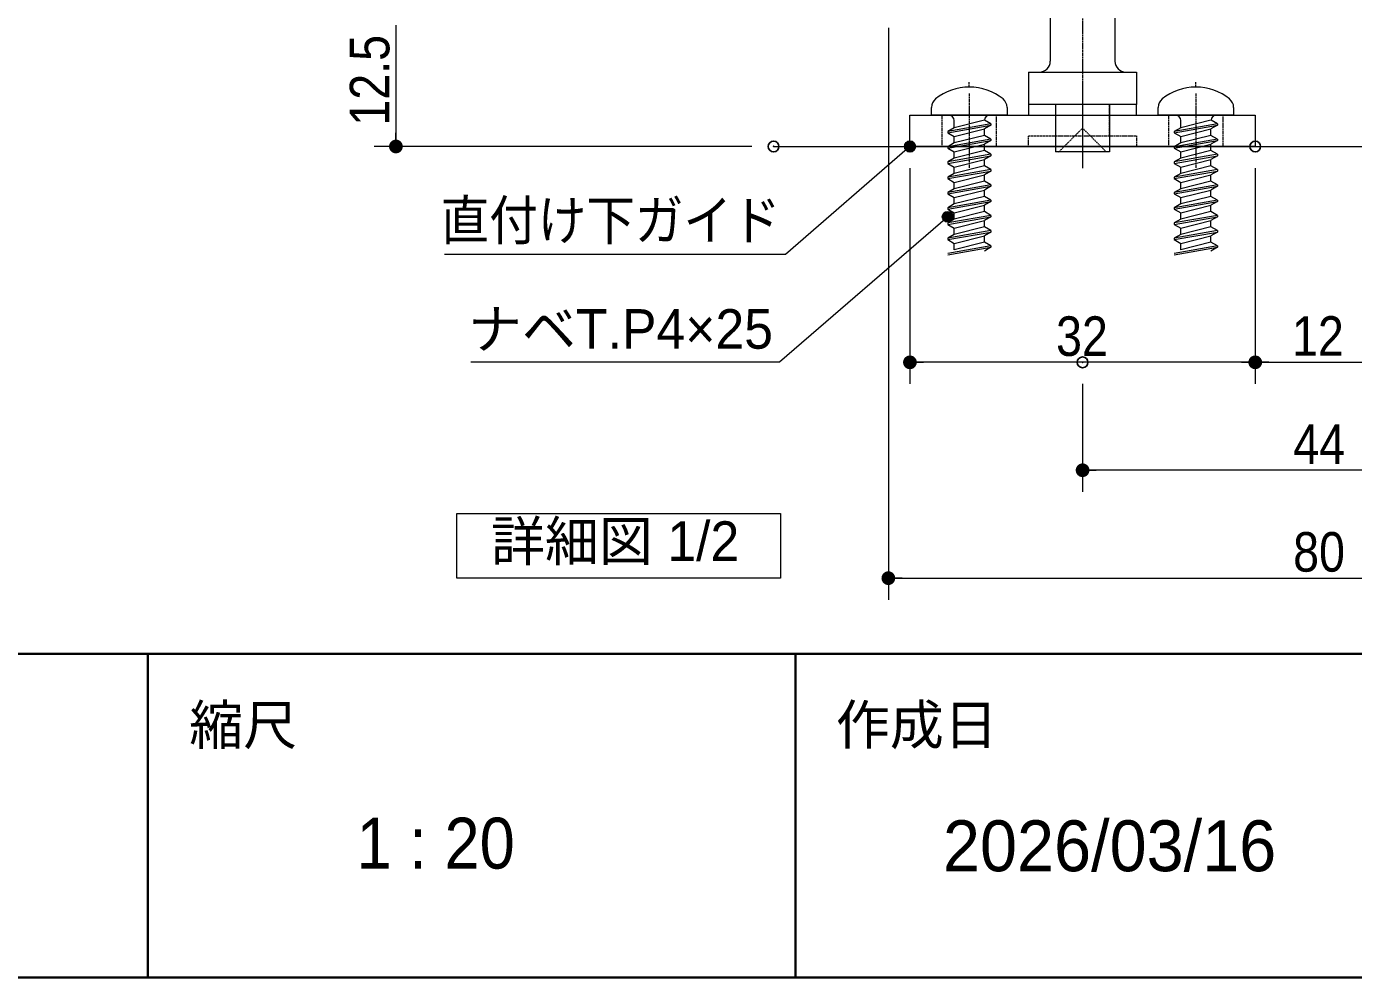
# Model space of a CAD drawing. Units: millimetres, scale not verified, with parts at other scales. Extents: x -6062 to 6062, y -3045 to 3045.
# Drawn here: x 0 to 1230, y -2770 to -1889 of the extents above; entities that cross this region are included whole.
import ezdxf
from ezdxf.enums import TextEntityAlignment as Align

# ---------------------------------------------------------------- set-up
doc = ezdxf.new("R2010")
doc.units = ezdxf.units.MM
doc.header["$LTSCALE"] = 20
doc.header["$PDMODE"] = 32
doc.header["$PDSIZE"] = 10
doc.linetypes.add('USER1', pattern=[2.91, 1.76, -0.4, 0.35, -0.4])
doc.linetypes.add('USER3', pattern=[1.11, 0.71, -0.4])
for name, color, linetype, lineweight in [('0-0_3一般', 7, 'Continuous', 15), ('0-1_2寸法-3', 7, 'Continuous', 15), ('0-2_2寸法-1', 7, 'Continuous', 15), ('0-3_0', 7, 'Continuous', 25), ('0-6_1図面枠', 7, 'Continuous', 15)]:
    doc.layers.add(name, color=color, linetype=linetype, lineweight=lineweight)
doc.layers.add('0-4_Defpoints', color=7, linetype='Continuous')
doc.styles.add('ＭＳ Ｐゴシック', font='')
doc.styles.get('ＭＳ Ｐゴシック').set_extended_font_data('MS PGothic')

# ---------------------------------------------------------------- blocks, each defined once
blk = doc.blocks.new('グループ-5')
at = {"layer": '0-0_3一般', "linetype": 'USER1'}
blk.add_line((57423.7, -38900), (57423.7, -38803.3), dxfattribs=at)
at = {"layer": '0-0_3一般'}
for p, q in [((56723.7, -39420), (56723.7, -39275.5)), ((58123.7, -39275.5), (58123.7, -39420)), ((57823.7, -39580), (57023.7, -39721.3)), ((57703.7, -39510.7), (57143.7, -39652.1)), ((57143.7, -39652.1), (57143.7, -39520)), ((57704.1, -39511), (57703.7, -39510.7)), ((57823.7, -39580), (57704.1, -39511)), ((58123.7, -39420), (57803.7, -39420)), ((57823.7, -39580), (57823.7, -39606.7)), ((57143.7, -39652.1), (57023.7, -39721.3)), ((57023.7, -39721.3), (57023.7, -39748)), ((57023.7, -39748), (57143.7, -39817.3)), ((57143.7, -39817.3), (57703.7, -39675.9)), ((57703.7, -39793.4), (57143.7, -39934.7)), ((57143.7, -39934.7), (57143.7, -39817.3)), ((57703.7, -39793.4), (57703.7, -39675.9)), ((57823.7, -39862.7), (57703.7, -39793.4)), ((57023.7, -40030.7), (57823.7, -39889.3)), ((57143.7, -39934.7), (57023.7, -40004)), ((57823.7, -39889.3), (57703.7, -39958.6)), ((57703.7, -40076.1), (57703.7, -39958.6)), ((57823.7, -39862.7), (57823.7, -39889.3)), ((57823.7, -40145.3), (57023.7, -40286.7)), ((57143.7, -40217.4), (57023.7, -40286.7)), ((57023.7, -40286.7), (57023.7, -40313.3)), ((57023.7, -40313.3), (57143.7, -40382.6)), ((57143.7, -40217.4), (57143.7, -40099.9)), ((57143.7, -40382.6), (57703.7, -40241.3)), ((57703.7, -40358.7), (57703.7, -40241.3)), ((57823.7, -40145.3), (57823.7, -40172)), ((57023.7, -40596), (57823.7, -40454.7)), ((57143.7, -40500.1), (57023.7, -40569.3)), ((57703.7, -40358.7), (57143.7, -40500.1)), ((57143.7, -40500.1), (57143.7, -40382.6)), ((57823.7, -40428), (57703.7, -40358.7)), ((57823.7, -40454.7), (57703.7, -40523.9)), ((57703.7, -40641.4), (57703.7, -40523.9)), ((57823.7, -40428), (57823.7, -40454.7)), ((57823.7, -40710.7), (57023.7, -40852)), ((57143.7, -40782.7), (57023.7, -40852)), ((57143.7, -40782.7), (57143.7, -40665.3)), ((57143.7, -40947.9), (57703.7, -40806.6)), ((57703.7, -40924.1), (57703.7, -40806.6)), ((57823.7, -40710.7), (57823.7, -40737.3)), ((57023.7, -40852), (57023.7, -40878.7)), ((57023.7, -40878.7), (57143.7, -40947.9)), ((57023.7, -41161.3), (57823.7, -41020)), ((57143.7, -41065.4), (57023.7, -41134.7)), ((57703.7, -40924.1), (57143.7, -41065.4)), ((57143.7, -41065.4), (57143.7, -40947.9)), ((57823.7, -40993.3), (57703.7, -40924.1)), ((57823.7, -41020), (57703.7, -41089.3)), ((57823.7, -40993.3), (57823.7, -41020)), ((57823.7, -41276), (57023.7, -41417.3)), ((57703.7, -41206.7), (57143.7, -41348.1)), ((57143.7, -41348.1), (57143.7, -41230.6)), ((57703.7, -41206.7), (57703.7, -41089.3)), ((57823.7, -41276), (57703.7, -41206.7)), ((57823.7, -41302.7), (57703.7, -41371.9)), ((57823.7, -41276), (57823.7, -41302.7)), ((57143.7, -41348.1), (57023.7, -41417.3)), ((57023.7, -41444), (57143.7, -41513.3)), ((57143.7, -41513.3), (57703.7, -41371.9)), ((57703.7, -41489.4), (57703.7, -41371.9)), ((57823.7, -41558.7), (57703.7, -41489.4)), ((57823.7, -41558.7), (57823.7, -41585.3)), ((57823.7, -41558.7), (57823.7, -41585.3)), ((57823.7, -41558.7), (57823.7, -41585.3)), ((57023.7, -41726.7), (57823.7, -41585.3)), ((57023.7, -41726.7), (57823.7, -41585.3)), ((57143.7, -41630.7), (57023.7, -41700)), ((57823.7, -41585.3), (57703.7, -41654.6)), ((57823.7, -41585.3), (57703.7, -41654.6)), ((57823.7, -41585.3), (57703.7, -41654.6)), ((57823.7, -41585.3), (57703.7, -41654.6)), ((57823.7, -41585.3), (57703.7, -41654.6)), ((57823.7, -41585.3), (57703.7, -41654.6)), ((57703.7, -41772.1), (57703.7, -41654.6)), ((57823.7, -41841.3), (57023.7, -41982.7)), ((57823.7, -41841.3), (57823.7, -41868))]:
    blk.add_line(p, q, dxfattribs=at)
for points in [[(57803.7, -39420), (57043.7, -39420), (56723.7, -39420)], [(57023.7, -39748), (57823.7, -39606.7), (57703.7, -39675.9)], [(57823.7, -39862.7), (57023.7, -40004), (57023.7, -40030.7)], [(57023.7, -40030.7), (57143.7, -40099.9), (57703.7, -39958.6)], [(57823.7, -40145.3), (57703.7, -40076.1), (57143.7, -40217.4)], [(57023.7, -40313.3), (57823.7, -40172), (57703.7, -40241.3)], [(57823.7, -40428), (57023.7, -40569.3), (57023.7, -40596)], [(57023.7, -40596), (57143.7, -40665.3), (57703.7, -40523.9)], [(57023.7, -40878.7), (57823.7, -40737.3), (57703.7, -40806.6)], [(57823.7, -40710.7), (57703.7, -40641.4), (57143.7, -40782.7)], [(57823.7, -40993.3), (57023.7, -41134.7), (57023.7, -41161.3)], [(57023.7, -41161.3), (57143.7, -41230.6), (57703.7, -41089.3)], [(57023.7, -41444), (57823.7, -41302.7), (57703.7, -41371.9)], [(57023.7, -41417.3), (57023.7, -41444), (57823.7, -41302.7), (57703.7, -41371.9)], [(57823.7, -41558.7), (57023.7, -41700), (57023.7, -41726.7)], [(57703.7, -41489.4), (57143.7, -41630.7), (57143.7, -41513.3)], [(57023.7, -41726.7), (57143.7, -41795.9), (57703.7, -41654.6)], [(57823.7, -41841.3), (57703.7, -41772.1), (57143.7, -41913.4), (57143.7, -41795.9)], [(57023.7, -42009.3), (57823.7, -41868), (57703.7, -41937.3)]]:
    blk.add_lwpolyline(points, dxfattribs=at)
for centre, radius, start, end in [((57423.7, -39900), 1000, 90, 128.68219), ((57423.7, -39900), 1000, 51.31781, 90), ((56923.7, -39275.5), 200, 128.68219, 180), ((57923.7, -39275.5), 200, 0, 51.31781), ((57043.7, -39520), 100, 0, 90), ((57803.7, -39520), 100, 90, 174.8103)]:
    blk.add_arc(centre, radius, start, end, dxfattribs=at)
blk = doc.blocks.new('グループ-6')
at = {"layer": '0-0_3一般', "linetype": 'USER1'}
blk.add_line((53223.7, -38900), (53223.7, -38803.3), dxfattribs=at)
at = {"layer": '0-0_3一般'}
for p, q in [((52523.7, -39420), (52523.7, -39275.5)), ((52843.7, -39420), (52523.7, -39420)), ((53603.7, -39420), (52843.7, -39420)), ((53503.7, -39510.7), (52943.7, -39652.1)), ((52943.7, -39652.1), (52943.7, -39520)), ((53504.1, -39511), (53503.7, -39510.7)), ((53623.7, -39580), (53504.1, -39511)), ((53623.7, -39580), (53623.7, -39606.7)), ((52823.7, -39748), (53623.7, -39606.7)), ((52943.7, -39652.1), (52823.7, -39721.3)), ((52943.7, -39934.7), (52943.7, -39817.3)), ((53623.7, -39606.7), (53503.7, -39675.9)), ((53503.7, -39793.4), (53503.7, -39675.9)), ((53623.7, -39862.7), (52823.7, -40004)), ((52943.7, -39934.7), (52823.7, -40004)), ((52823.7, -40004), (52823.7, -40030.7)), ((52823.7, -40030.7), (52943.7, -40099.9)), ((52943.7, -40099.9), (53503.7, -39958.6)), ((53503.7, -40076.1), (52943.7, -40217.4)), ((53503.7, -40076.1), (53503.7, -39958.6)), ((53623.7, -40145.3), (53503.7, -40076.1)), ((53623.7, -39862.7), (53623.7, -39889.3)), ((52823.7, -40313.3), (53623.7, -40172)), ((52943.7, -40217.4), (52823.7, -40286.7)), ((52943.7, -40217.4), (52943.7, -40099.9)), ((53623.7, -40172), (53503.7, -40241.3)), ((53503.7, -40358.7), (53503.7, -40241.3)), ((53623.7, -40145.3), (53623.7, -40172)), ((53623.7, -40428), (52823.7, -40569.3)), ((52943.7, -40500.1), (52823.7, -40569.3)), ((52823.7, -40569.3), (52823.7, -40596)), ((52943.7, -40500.1), (52943.7, -40382.6)), ((52943.7, -40665.3), (53503.7, -40523.9)), ((53503.7, -40641.4), (53503.7, -40523.9)), ((53623.7, -40428), (53623.7, -40454.7)), ((52823.7, -40596), (52943.7, -40665.3)), ((52823.7, -40878.7), (53623.7, -40737.3)), ((52943.7, -40782.7), (52823.7, -40852)), ((53503.7, -40641.4), (52943.7, -40782.7)), ((52943.7, -40782.7), (52943.7, -40665.3)), ((53623.7, -40710.7), (53503.7, -40641.4)), ((53623.7, -40737.3), (53503.7, -40806.6)), ((53503.7, -40924.1), (53503.7, -40806.6)), ((53623.7, -40710.7), (53623.7, -40737.3)), ((53623.7, -40993.3), (52823.7, -41134.7)), ((52943.7, -41065.4), (52823.7, -41134.7)), ((52943.7, -41065.4), (52943.7, -40947.9)), ((53623.7, -40993.3), (53623.7, -41020)), ((52823.7, -41134.7), (52823.7, -41161.3)), ((52823.7, -41161.3), (52943.7, -41230.6)), ((53623.7, -41276), (52823.7, -41417.3)), ((52823.7, -41444), (53623.7, -41302.7)), ((52823.7, -41444), (53623.7, -41302.7)), ((52943.7, -41230.6), (53503.7, -41089.3)), ((53503.7, -41206.7), (53503.7, -41089.3)), ((53623.7, -41276), (53503.7, -41206.7)), ((53623.7, -41302.7), (53503.7, -41371.9)), ((53623.7, -41302.7), (53503.7, -41371.9)), ((53623.7, -41302.7), (53503.7, -41371.9)), ((53623.7, -41276), (53623.7, -41302.7)), ((52943.7, -41348.1), (52823.7, -41417.3)), ((52823.7, -41417.3), (52823.7, -41444)), ((53623.7, -41558.7), (52823.7, -41700)), ((53503.7, -41489.4), (52943.7, -41630.7)), ((52943.7, -41630.7), (52943.7, -41513.3)), ((53503.7, -41489.4), (53503.7, -41371.9)), ((53623.7, -41558.7), (53503.7, -41489.4)), ((53623.7, -41558.7), (53623.7, -41585.3)), ((53623.7, -41558.7), (53623.7, -41585.3)), ((52943.7, -41630.7), (52823.7, -41700)), ((52823.7, -41700), (52823.7, -41726.7)), ((52823.7, -41726.7), (52943.7, -41795.9)), ((52943.7, -41795.9), (53503.7, -41654.6)), ((53503.7, -41772.1), (52943.7, -41913.4)), ((52943.7, -41913.4), (52943.7, -41795.9)), ((53623.7, -41585.3), (53503.7, -41654.6)), ((53623.7, -41585.3), (53503.7, -41654.6)), ((53623.7, -41585.3), (53503.7, -41654.6)), ((53503.7, -41772.1), (53503.7, -41654.6)), ((53623.7, -41841.3), (53503.7, -41772.1)), ((53623.7, -41841.3), (52823.7, -41982.7)), ((52823.7, -42009.3), (53623.7, -41868)), ((53623.7, -41868), (53503.7, -41937.3)), ((53623.7, -41841.3), (53623.7, -41868))]:
    blk.add_line(p, q, dxfattribs=at)
for points in [[(53923.7, -39275.5), (53923.7, -39420), (53603.7, -39420)], [(53623.7, -39580), (52823.7, -39721.3), (52823.7, -39748)], [(52823.7, -39748), (52943.7, -39817.3), (53503.7, -39675.9)], [(53623.7, -39862.7), (53503.7, -39793.4), (52943.7, -39934.7)], [(52823.7, -40030.7), (53623.7, -39889.3), (53503.7, -39958.6)], [(53623.7, -40145.3), (52823.7, -40286.7), (52823.7, -40313.3)], [(52823.7, -40313.3), (52943.7, -40382.6), (53503.7, -40241.3)], [(52823.7, -40596), (53623.7, -40454.7), (53503.7, -40523.9)], [(53623.7, -40428), (53503.7, -40358.7), (52943.7, -40500.1)], [(53623.7, -40710.7), (52823.7, -40852), (52823.7, -40878.7)], [(52823.7, -40878.7), (52943.7, -40947.9), (53503.7, -40806.6)], [(52823.7, -41161.3), (53623.7, -41020), (53503.7, -41089.3)], [(53623.7, -40993.3), (53503.7, -40924.1), (52943.7, -41065.4)], [(53503.7, -41206.7), (52943.7, -41348.1), (52943.7, -41230.6)], [(52823.7, -41444), (52943.7, -41513.3), (53503.7, -41371.9)], [(53623.7, -41558.7), (53623.7, -41585.3), (53503.7, -41654.6)], [(52823.7, -41726.7), (53623.7, -41585.3), (53503.7, -41654.6)], [(52823.7, -41726.7), (53623.7, -41585.3), (53503.7, -41654.6)]]:
    blk.add_lwpolyline(points, dxfattribs=at)
for centre, radius, start, end in [((53223.7, -39900), 1000, 90, 128.68219), ((53223.7, -39900), 1000, 51.31781, 90), ((52723.7, -39275.5), 200, 128.68219, 180), ((53723.7, -39275.5), 200, 0, 51.31781), ((52843.7, -39520), 100, 0, 90), ((53603.7, -39520), 100, 90, 174.8103)]:
    blk.add_arc(centre, radius, start, end, dxfattribs=at)
blk = doc.blocks.new('グループ-9')
at = {"layer": '0-0_3一般'}
blk.add_line((49596.2, -40000), (69523.7, -40000), dxfattribs=at)
for name in ['グループ-6', 'グループ-5']:
    blk.add_blockref(name, (0, 0), dxfattribs=at)
blk = doc.blocks.new('グループ-10')
at = {"layer": '0-0_3一般', "linetype": 'USER1'}
for p, q in [((55323.7, -35420), (55323.7, -40277.5)), ((55323.7, -38820), (55323.7, -40400)), ((53223.7, -39020), (53223.7, -40400)), ((57423.7, -39020), (57423.7, -40400))]:
    blk.add_line(p, q, dxfattribs=at)
at = {"layer": '0-0_3一般'}
for p, q in [((54723.7, -36020), (54723.7, -38420)), ((55923.7, -36020), (55923.7, -38420)), ((54323.7, -38620), (54323.7, -39220)), ((54323.7, -38620), (54523.7, -38620)), ((56323.7, -38620), (56323.7, -39220)), ((56323.7, -39220), (54323.7, -39220)), ((54823.7, -39220), (54823.7, -40100)), ((55823.7, -39220), (55823.7, -40100)), ((55823.7, -40100), (54823.7, -40100))]:
    blk.add_line(p, q, dxfattribs=at)
at = {"layer": '0-0_3一般', "linetype": 'USER3'}
for p, q in [((54823.7, -39220), (54823.7, -39800)), ((55823.7, -39800), (55823.7, -39220)), ((52723.7, -40000), (52723.7, -39420)), ((53723.7, -39420), (53723.7, -40000)), ((56923.7, -40000), (56923.7, -39420)), ((57923.7, -39420), (57923.7, -40000))]:
    blk.add_line(p, q, dxfattribs=at)
at = {"layer": '0-0_3一般'}
for points in [[(54523.7, -38620), (56123.7, -38620), (56323.7, -38620)], [(56323.7, -39420), (56323.7, -39220), (54323.7, -39220), (54323.7, -39420)]]:
    blk.add_lwpolyline(points, dxfattribs=at)
blk.add_lwpolyline([(52123.7, -40000), (52123.7, -39420), (58523.7, -39420), (58523.7, -40000)], close=True, dxfattribs=at)
at = {"layer": '0-0_3一般', "linetype": 'USER3'}
for points in [[(54323.7, -40000), (54323.7, -39800), (56323.7, -39800), (56323.7, -40000)], [(54883.7, -40100), (55323.7, -39660), (55763.7, -40100)]]:
    blk.add_lwpolyline(points, dxfattribs=at)
at = {"layer": '0-0_3一般'}
for centre, start, end in [((54523.7, -38420), 270, 0), ((56123.7, -38420), 180, 270)]:
    blk.add_arc(centre, 200, start, end, dxfattribs=at)
blk = doc.blocks.new('グループ-11')
at = {"layer": '0-0_3一般'}
for name in ['グループ-10', 'グループ-9']:
    blk.add_blockref(name, (0, 0), dxfattribs=at)
blk = doc.blocks.new('グループ-13')
at = {"layer": '0-1_2寸法-3'}
blk.add_lwpolyline([(43723.7, -46800), (49723.7, -46800), (49723.7, -48000), (43723.7, -48000)], close=True, dxfattribs=at)
at = {"layer": '0-1_2寸法-3', "style": 'ＭＳ Ｐゴシック'}
blk.add_text('詳細図 1/2', height=733.7, dxfattribs=at).set_placement((44356.8, -47900.3), align=Align.BOTTOM_LEFT)
blk = doc.blocks.new('_Dot')
at = {"layer": '0-3_0'}
blk.add_line((-10, 0), (-20, 0), dxfattribs=at)
for points in [[(0, 0), (-10, 0), (-9.92, 1.25)], [(0, 0), (-9.92, -1.25), (-10, 0)], [(0, 0), (-9.92, 1.25), (-9.69, 2.49)], [(0, 0), (-9.69, -2.49), (-9.92, -1.25)], [(0, 0), (-9.69, 2.49), (-9.3, 3.68)], [(0, 0), (-9.3, -3.68), (-9.69, -2.49)], [(0, 0), (-9.3, 3.68), (-8.76, 4.82)], [(0, 0), (-8.76, -4.82), (-9.3, -3.68)], [(0, 0), (-8.76, 4.82), (-8.09, 5.88)], [(0, 0), (-8.09, -5.88), (-8.76, -4.82)], [(0, 0), (-8.09, 5.88), (-7.29, 6.85)], [(0, 0), (-7.29, -6.85), (-8.09, -5.88)], [(0, 0), (-7.29, 6.85), (-6.37, 7.71)], [(0, 0), (-6.37, -7.71), (-7.29, -6.85)], [(0, 0), (-6.37, 7.71), (-5.36, 8.44)], [(0, 0), (-5.36, -8.44), (-6.37, -7.71)], [(0, 0), (-5.36, 8.44), (-4.26, 9.05)], [(0, 0), (-4.26, -9.05), (-5.36, -8.44)], [(0, 0), (-4.26, 9.05), (-3.09, 9.51)], [(0, 0), (-3.09, -9.51), (-4.26, -9.05)], [(0, 0), (-3.09, 9.51), (-1.87, 9.82)], [(0, 0), (-1.87, -9.82), (-3.09, -9.51)], [(0, 0), (-1.87, 9.82), (-0.63, 9.98)], [(0, 0), (-0.63, -9.98), (-1.87, -9.82)], [(0, 0), (-0.63, 9.98), (0.63, 9.98)], [(0, 0), (0.63, -9.98), (-0.63, -9.98)], [(0, 0), (0.63, 9.98), (1.87, 9.82)], [(0, 0), (1.87, 9.82), (3.09, 9.51)], [(0, 0), (3.09, 9.51), (4.26, 9.05)], [(0, 0), (4.26, 9.05), (5.36, 8.44)], [(0, 0), (5.36, 8.44), (6.37, 7.71)], [(0, 0), (6.37, 7.71), (7.29, 6.85)], [(0, 0), (7.29, 6.85), (8.09, 5.88)], [(0, 0), (8.09, 5.88), (8.76, 4.82)], [(0, 0), (8.76, 4.82), (9.3, 3.68)], [(0, 0), (9.3, 3.68), (9.69, 2.49)], [(0, 0), (9.69, 2.49), (9.92, 1.25)], [(0, 0), (9.92, 1.25), (10, 0)], [(0, 0), (1.87, -9.82), (0.63, -9.98)], [(0, 0), (3.09, -9.51), (1.87, -9.82)], [(0, 0), (4.26, -9.05), (3.09, -9.51)], [(0, 0), (5.36, -8.44), (4.26, -9.05)], [(0, 0), (6.37, -7.71), (5.36, -8.44)], [(0, 0), (7.29, -6.85), (6.37, -7.71)], [(0, 0), (8.09, -5.88), (7.29, -6.85)], [(0, 0), (8.76, -4.82), (8.09, -5.88)], [(0, 0), (9.3, -3.68), (8.76, -4.82)], [(0, 0), (9.69, -2.49), (9.3, -3.68)], [(0, 0), (9.92, -1.25), (9.69, -2.49)], [(0, 0), (10, 0), (9.92, -1.25)]]:
    blk.add_solid(points, dxfattribs=at)
blk = doc.blocks.new('グループ-16')
at = {"layer": '0-6_1図面枠', "lineweight": 35}
for p, q in [((-80000, -49400), (80000, -49400)), ((38000, -49400), (38000, -55400)), ((50000, -49400), (50000, -55400))]:
    blk.add_line(p, q, dxfattribs=at)
blk.add_lwpolyline([(-80000, 55400), (80000, 55400), (80000, -55400), (-80000, -55400)], close=True, dxfattribs=at)
blk = doc.blocks.new('図面枠')
at = {"layer": '0-6_1図面枠'}
blk.add_blockref('グループ-16', (0, 0), dxfattribs=at)
at = {"layer": '0-6_1図面枠', "style": 'ＭＳ Ｐゴシック'}
for s, p in [('縮尺', (38765.5, -51307.2)), ('作成日', (50749.9, -51303.2))]:
    blk.add_text(s, height=733.7, dxfattribs=at).set_placement(p, align=Align.BOTTOM_LEFT)
at = {"layer": '0-6_1図面枠', "style": 'ＭＳ Ｐゴシック', "width": 0.95}
blk.add_text('1 : 20', height=943.3, dxfattribs=at).set_placement((41866.9, -53665.3), align=Align.BOTTOM_LEFT)

msp = doc.modelspace()

# ---------------------------------------------------------------- hatches: boundary and pattern name
at = {"layer": '0-1_2寸法-3'}
for points in [[(823.69, -2000, 1), (813.68, -2000, 1)], [(858.69, -2065.13, 1), (848.68, -2065.13, 1)]]:
    msp.add_hatch(color=256, dxfattribs=at).paths.add_polyline_path(points)

# ---------------------------------------------------------------- linework, layer by layer
for points in [[(818.68, -2000), (703.21, -2100), (387.2, -2100)], [(853.68, -2065.13), (697.95, -2200), (411.65, -2200)]]:
    msp.add_lwpolyline(points, dxfattribs=at)
for centre in [(818.68, -2000), (853.68, -2065.13)]:
    msp.add_circle(centre, 5.01, dxfattribs=at)
at = {"layer": '0-2_2寸法-1'}
for p, q in [((342.31, -1887.71), (342.31, -1987.29)), ((798.68, -1890), (798.68, -2420)), ((672.31, -2000), (322.31, -2000)), ((818.68, -2020), (818.68, -2220)), ((1138.68, -2020), (1138.68, -2220)), ((1138.68, -2020), (1138.68, -2220)), ((1125.97, -2200), (831.4, -2200)), ((1151.4, -2200), (1245.97, -2200)), ((978.68, -2220), (978.68, -2320)), ((1405.97, -2300), (991.4, -2300)), ((811.4, -2400), (1585.97, -2400))]:
    msp.add_line(p, q, dxfattribs=at)
at = {"layer": '0-4_Defpoints'}
for p in [(342.31, -2000), (692.31, -2000), (818.68, -2000), (1138.68, -2000), (818.68, -2200), (978.68, -2200), (978.68, -2300)]:
    msp.add_point(p, dxfattribs=at)

# ---------------------------------------------------------------- block references
at = {"layer": '0-0_3一般', "xscale": 0.05, "yscale": 0.05}
msp.add_blockref('グループ-11', (-1787.5, 0), dxfattribs=at)
at = {"layer": '0-1_2寸法-3', "xscale": 0.05, "yscale": 0.05}
msp.add_blockref('グループ-13', (-1787.5, 0), dxfattribs=at)
at = {"layer": '0-2_2寸法-1', "xscale": 0.6356201, "yscale": 0.6356201}
for p, rotation in [((342.31, -2000), 270), ((818.68, -2200), 180), ((1138.68, -2200), 180), ((978.68, -2300), 180), ((798.68, -2400), 180)]:
    msp.add_blockref('_Dot', p, dxfattribs=dict(at, rotation=rotation))
msp.add_blockref('_Dot', (1138.68, -2200), dxfattribs=at)
at = {"layer": '0-6_1図面枠', "xscale": 0.05, "yscale": 0.05}
msp.add_blockref('図面枠', (-1787.5, 0), dxfattribs=at)

# ---------------------------------------------------------------- texts
at = {"layer": '0-1_2寸法-3', "style": 'ＭＳ Ｐゴシック', "width": 0.9}
msp.add_text('直付け下ガイド', height=36.66, dxfattribs=at).set_placement((383.75, -2097.62), align=Align.BOTTOM_LEFT)
at = {"layer": '0-1_2寸法-3', "style": 'ＭＳ Ｐゴシック'}
msp.add_text('ナベT.P4×25', height=36.66, dxfattribs=at).set_placement((409.15, -2198.4), align=Align.BOTTOM_LEFT)
at = {"layer": '0-2_2寸法-1', "style": 'ＭＳ Ｐゴシック', "width": 0.9}
msp.add_text('12.5', height=36.69, rotation=90, dxfattribs=at).set_placement((347.27, -1980.71), align=Align.BOTTOM_LEFT)
for s, p in [('32', (954.09, -2205.06)), ('12', (1172.76, -2204.96)), ('44', (1173.99, -2305.06)), ('80', (1173.8, -2404.96))]:
    msp.add_text(s, height=36.66, dxfattribs=at).set_placement(p, align=Align.BOTTOM_LEFT)
at = {"layer": '0-6_1図面枠', "style": 'ＭＳ Ｐゴシック'}
msp.add_text('2026/03/16', height=47.17, dxfattribs=at).set_placement((849.28, -2685.74), align=Align.BOTTOM_LEFT)

doc.saveas('drawing.dxf')
